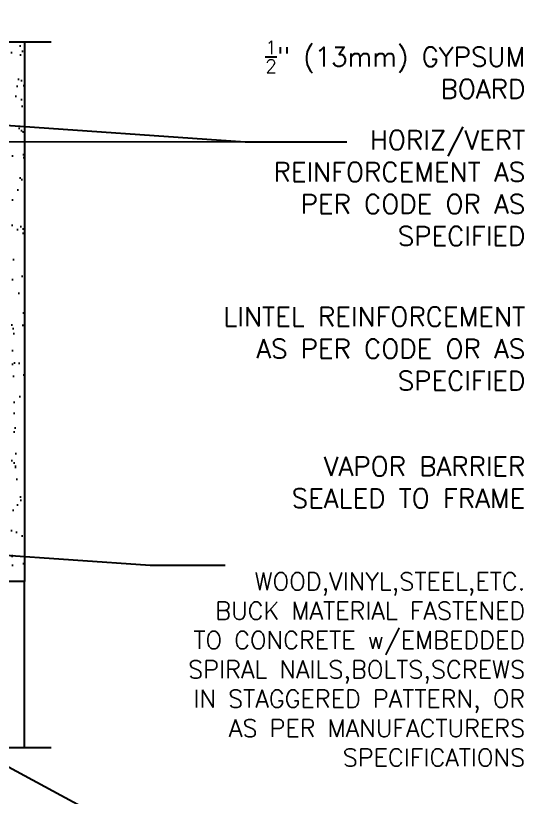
# Model space of a CAD drawing. Header units: inches. Extents: x 14 to 153, y 77 to 161.
# Drawn here: x 134.36 to 153.45, y 130.53 to 159.84 of the extents above; entities that cross this region are included whole.
import ezdxf

# ---------------------------------------------------------------- set-up
doc = ezdxf.new("R2010")
doc.units = ezdxf.units.IN
doc.header["$LTSCALE"] = 0.5
doc.header["$MEASUREMENT"] = 0
for name, color, linetype in [('HATCH', 12, 'Continuous'), ('LINE9', 9, 'Continuous'), ('TEXT', 4, 'Continuous')]:
    doc.layers.add(name, color=color, linetype=linetype)
doc.styles.add('DIM', font='romans.shx', dxfattribs={"width": 0.7})
doc.styles.get("Standard").update_dxf_attribs({"font": 'romans.shx', "height": 0.75})
doc.dimstyles.new('ext_12', dxfattribs={"dimscale": 12, "dimtxt": 0.09375, "dimasz": 0.09375, "dimexe": 0.09375, "dimexo": 0.0625, "dimgap": 0.0625, "dimtad": 1, "dimdec": 1, "dimzin": 2, "dimdsep": 46, "dimlunit": 4, "dimtxsty": 'DIM', "dimcen": 0.09, "dimdle": 0.09375, "dimclrt": 4, "dimadec": 0, "dimazin": 0, "dimtfac": 1, "dimtdec": 1, "dimtmove": 1, "dimatfit": 3, "dimfxl": 1, "dimfrac": 2, "dimtolj": 1, "dimtzin": 0, "dimarcsym": 0})

msp = doc.modelspace()

# ---------------------------------------------------------------- hatches: boundary and pattern name
at = {"layer": 'HATCH'}
h = msp.add_hatch(dxfattribs=at)
h.set_pattern_fill('AR-SAND', color=256, scale=0.5, style=0)
h.set_pattern_definition([(37.5, (-2701.656, -346.9386), (-0.03149668, 0.96341188), [0, -0.76, 0, -0.85, 0, -0.8125]), (7.5, (-2701.656, -346.9386), (0.88488835, 1.41107303), [0, -0.41, 0, -0.685, 0, -0.2625]), (327.5, (-2702.271, -346.9386), (1.55707093, 0.00282953), [0, -0.25, 0, -0.9, 0, -1.175]), (317.5, (-2702.271, -346.9386), (1.5030633, 0.4388378), [0, -0.125, 0, -0.59, 0, -0.675])])
h.paths.add_polyline_path([(134.699, 145.906), (134.199, 145.906), (134.199, 140.607), (134.699, 140.607)])
h.paths.add_polyline_path([(134.199, 145.906), (134.699, 145.906), (134.699, 150.143), (134.199, 150.143), (134.199, 149.849)])
h.paths.add_polyline_path([(134.199, 150.143), (134.699, 150.143), (134.699, 158.84), (134.199, 158.84)])
h = msp.add_hatch(dxfattribs=at)
h.set_pattern_fill('AR-SAND', color=256, scale=0.5, style=0)
h.set_pattern_definition([(37.5, (65.2453, -20.0192), (-0.0314967, 0.963412), [0, -0.76, 0, -0.85, 0, -0.8125]), (7.5, (65.2453, -20.0192), (0.884888, 1.411073), [0, -0.41, 0, -0.685, 0, -0.2625]), (327.5, (64.6303, -20.0192), (1.557071, 0.0028295), [0, -0.25, 0, -0.9, 0, -1.175]), (317.5, (64.6303, -20.0192), (1.503063, 0.438838), [0, -0.125, 0, -0.59, 0, -0.675])])
h.paths.add_polyline_path([(129.282, 139.119, 0.214364), (129.145, 138.883), (129.145, 138.619), (134.699, 138.619), (134.699, 140.607), (134.199, 140.607), (134.199, 139.119)])

# ---------------------------------------------------------------- linework, layer by layer
msp.add_line((134.699, 132.384), (134.699, 138.619), dxfattribs=at)
at = {"layer": 'LINE9'}
for p, q in [((134.699, 158.84), (134.699, 138.619)), ((134.699, 138.619), (121.427, 138.619)), ((135.699, 132.384), (124.574, 132.384))]:
    msp.add_line(p, q, dxfattribs=at)
msp.add_lwpolyline([(135.699, 158.84), (124.574, 158.84), (123.574, 157.84), (123.574, 159.84), (122.574, 158.84), (111.449, 158.84)], dxfattribs=at)
at = {"layer": 'TEXT'}
for points in [[(134.699, 158.272, 0, 0.36, 0), (135.779, 158.272, 0, 0, 0), (141.77, 158.272, 0, 0, 0)], [(123.742, 148.556, 0, 0.36, 0), (124.792, 148.556, 0, 0, 0), (139.72, 148.556, 0, 0, 0)], [(134.343, 142.935, 0, 0.36, 0), (135.382, 142.935, 0, 0, 0), (144.215, 142.935, 0, 0, 0)]]:
    msp.add_lwpolyline(points, format="xyseb", dxfattribs=at)

# ---------------------------------------------------------------- texts
at = {"layer": 'TEXT', "char_height": 0.72, "attachment_point": 6}
for s, insert, width in [('\\A1;{\\H0.7x;\\S1/2;}" (13mm) GYPSUM \\PBOARD', (153.478, 157.815), 14.07368), ('HORIZ/VERT REINFORCEMENT AS PER CODE OR AS SPECIFIED', (153.478, 153.376), 11.67922), ('LINTEL REINFORCEMENT AS PER CODE OR AS SPECIFIED', (153.478, 147.351), 13.80516), ('VAPOR BARRIER SEALED TO FRAME', (153.478, 142.34), 11.67922), ('{\\H0.9167x;WOOD,VINYL,STEEL,ETC. BUCK MATERIAL FASTENED TO CONCRETE w/EMBEDDED SPIRAL NAILS,BOLTS,SCREWS IN STAGGERED PATTERN, OR AS PER MANUFACTURERS SPECIFICATIONS}', (153.478, 135.323), 14.07368)]:
    msp.add_mtext(s, dxfattribs=dict(at, insert=insert, width=width))

# ---------------------------------------------------------------- leaders
at = {"layer": 'TEXT'}
for points in [[(125.574, 156.33), (142.974, 155.104), (146.786, 155.104)], [(124.829, 155.138), (142.974, 155.104), (146.786, 155.104)], [(130.126, 139.882), (139.404, 139.232), (142.217, 139.232)], [(120.786, 138.838), (138.744, 129.162), (141.556, 129.162)]]:
    msp.add_leader(points, dimstyle='ext_12', override={"dimgap": 0.0625, "dimtad": 0}, dxfattribs=at)

doc.saveas('drawing.dxf')
